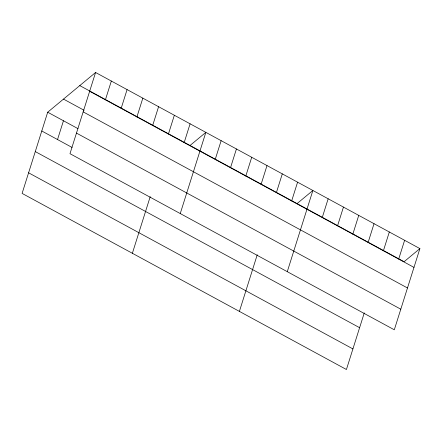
<?xml version="1.0" encoding="UTF-8"?>
<svg xmlns="http://www.w3.org/2000/svg" width="442" height="442" viewBox="0 0 442 442"><rect width="100%" height="100%" fill="white"/><g stroke="black" fill="none" stroke-linecap="round" stroke-linejoin="round"><path stroke-width="0.66" d="M95.577 72.488L69.98 153.683L394.303 329.793L419.9 248.597L95.577 72.488L47.697 112.207L22.1 193.403L346.423 369.512L364.274 312.897M57.532 139.55L63.455 120.76M105.406 99.831L111.329 81.046M121.158 108.384L127.081 89.599M136.91 116.937L142.838 98.152M152.667 125.495L158.59 106.704M168.419 134.048L174.341 115.263M132.368 253.277L150.219 196.662M184.17 142.6L190.093 123.815M180.248 213.558L205.845 132.368L190.049 145.473M215.215 159.457L221.138 140.672M230.503 167.761L236.426 148.971M245.791 176.06L251.713 157.275M261.084 184.364L267.007 165.579M276.372 192.668L282.294 173.877M239.398 311.395L257.244 254.78M291.659 200.966L297.582 182.181M287.272 271.675L312.875 190.485L297.074 203.591M322.24 217.575L328.163 198.784M337.528 225.873L343.451 207.088M352.821 234.177L358.744 215.392M368.109 242.481L374.031 223.691M383.396 250.78L389.319 231.995M398.69 259.084L404.612 240.299M419.9 248.597L404.099 261.708L79.775 85.599M89.654 91.279L413.977 267.388M63.499 99.102L84.102 110.285M83.162 111.87L407.485 287.98M47.697 112.207L77.996 128.655M76.472 133.092L400.795 309.196M41.775 130.992L72.068 147.446M35.283 151.589L359.606 327.699M28.592 172.805L352.915 348.915"/></g></svg>
